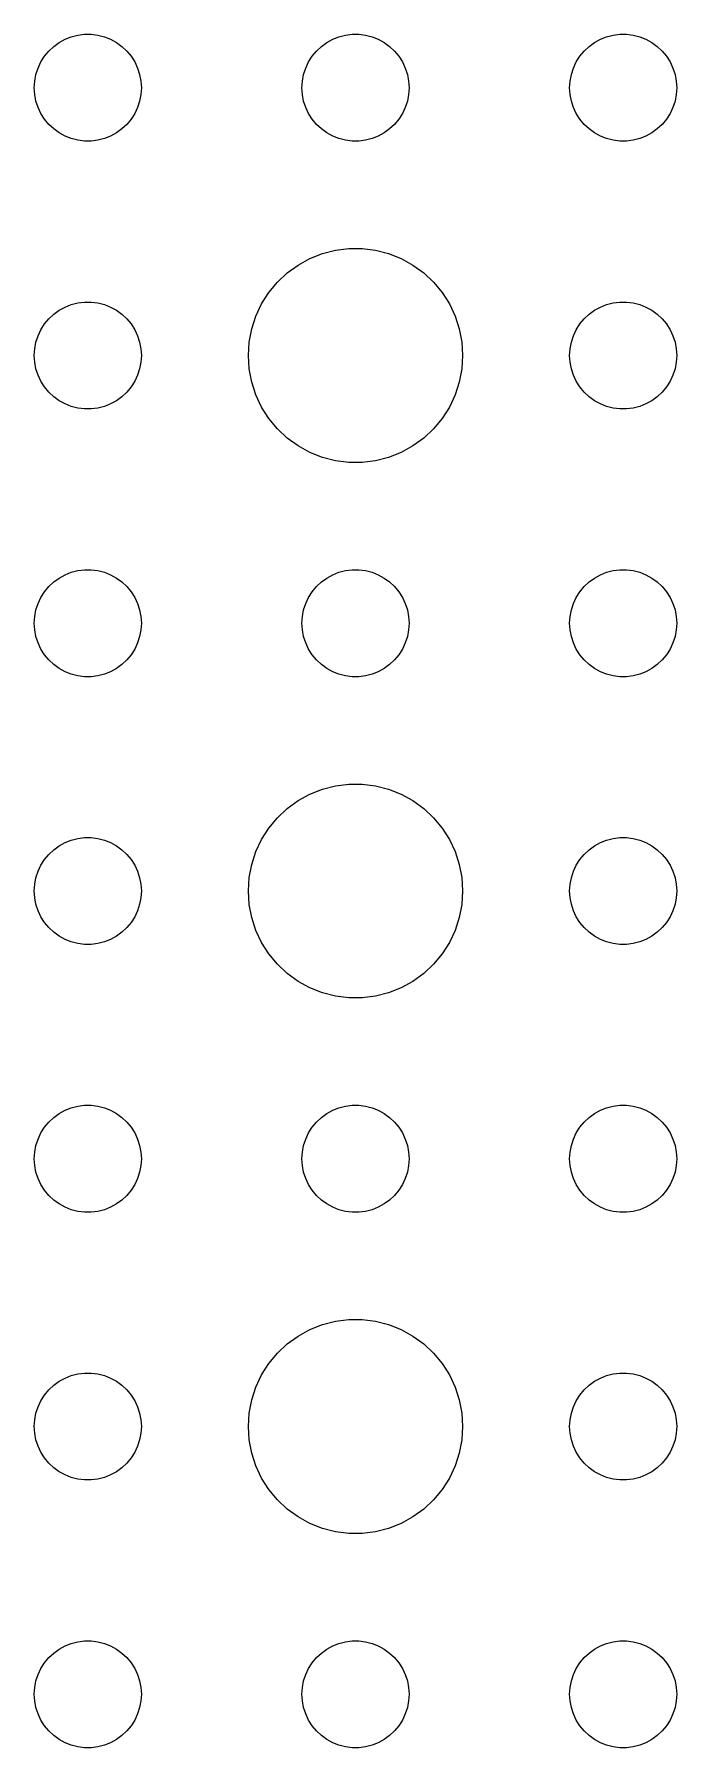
# Model space of a CAD drawing. Header units: metres. Extents: x -104 to 104, y -104 to 104.
# Drawn here: x -1.5 to 16.5, y -1.5 to 46.5 of the extents above; entities that cross this region are included whole.
import ezdxf

# ---------------------------------------------------------------- set-up
doc = ezdxf.new("R2010")
doc.units = ezdxf.units.M

msp = doc.modelspace()

# ---------------------------------------------------------------- linework, layer by layer
for p, q in [((-1.09344, 46.0268), (-0.95613, 46.1558)), ((-0.95613, 46.1558), (-0.80373, 46.2665)), ((-0.80373, 46.2665), (-0.63866, 46.3572)), ((-0.63866, 46.3572), (-0.46352, 46.4266)), ((-0.46352, 46.4266), (-0.28107, 46.4734)), ((-0.28107, 46.4734), (-0.09418, 46.497)), ((-0.09418, 46.497), (0.09418, 46.497)), ((0.09418, 46.497), (0.28107, 46.4734)), ((0.28107, 46.4734), (0.46352, 46.4266)), ((0.46352, 46.4266), (0.63866, 46.3572)), ((0.63866, 46.3572), (0.80373, 46.2665)), ((0.80373, 46.2665), (0.95613, 46.1558)), ((0.95613, 46.1558), (1.09344, 46.0268)), ((6.40654, 46.0268), (6.54385, 46.1558)), ((6.54385, 46.1558), (6.69626, 46.2665)), ((6.69626, 46.2665), (6.86133, 46.3572)), ((6.86133, 46.3572), (7.03647, 46.4266)), ((7.03647, 46.4266), (7.21892, 46.4734)), ((7.21892, 46.4734), (7.40581, 46.497)), ((7.40581, 46.497), (7.59418, 46.497)), ((7.59418, 46.497), (7.78107, 46.4734)), ((7.78107, 46.4734), (7.96352, 46.4266)), ((7.96352, 46.4266), (8.13866, 46.3572)), ((8.13866, 46.3572), (8.30373, 46.2665)), ((8.30373, 46.2665), (8.45613, 46.1558)), ((8.45613, 46.1558), (8.59344, 46.0268)), ((13.9065, 46.0268), (14.0439, 46.1558)), ((14.0439, 46.1558), (14.1963, 46.2665)), ((14.1963, 46.2665), (14.3613, 46.3572)), ((14.3613, 46.3572), (14.5365, 46.4266)), ((14.5365, 46.4266), (14.7189, 46.4734)), ((14.7189, 46.4734), (14.9058, 46.497)), ((14.9058, 46.497), (15.0942, 46.497)), ((15.0942, 46.497), (15.2811, 46.4734)), ((15.2811, 46.4734), (15.4635, 46.4266)), ((15.4635, 46.4266), (15.6387, 46.3572)), ((15.6387, 46.3572), (15.8037, 46.2665)), ((15.8037, 46.2665), (15.9561, 46.1558)), ((15.9561, 46.1558), (16.0934, 46.0268)), ((-1.39465, 45.5522), (-1.31445, 45.7226)), ((-1.31445, 45.7226), (-1.21352, 45.8817)), ((-1.21352, 45.8817), (-1.09344, 46.0268)), ((1.09344, 46.0268), (1.21352, 45.8817)), ((1.21352, 45.8817), (1.31445, 45.7226)), ((1.31445, 45.7226), (1.39465, 45.5522)), ((6.10533, 45.5522), (6.18553, 45.7226)), ((6.18553, 45.7226), (6.28647, 45.8817)), ((6.28647, 45.8817), (6.40654, 46.0268)), ((8.59344, 46.0268), (8.71352, 45.8817)), ((8.71352, 45.8817), (8.81445, 45.7226)), ((8.81445, 45.7226), (8.89465, 45.5522)), ((13.6053, 45.5522), (13.6855, 45.7226)), ((13.6855, 45.7226), (13.7865, 45.8817)), ((13.7865, 45.8817), (13.9065, 46.0268)), ((16.0934, 46.0268), (16.2135, 45.8817)), ((16.2135, 45.8817), (16.3145, 45.7226)), ((16.3145, 45.7226), (16.3947, 45.5522)), ((-1.5, 45), (-1.48816, 45.188)), ((-1.48816, 45.188), (-1.45287, 45.373)), ((-1.45287, 45.373), (-1.39465, 45.5522)), ((1.39465, 45.5522), (1.45287, 45.373)), ((1.45287, 45.373), (1.48816, 45.188)), ((1.48816, 45.188), (1.5, 45)), ((6, 45), (6.01183, 45.188)), ((6.01183, 45.188), (6.04712, 45.373)), ((6.04712, 45.373), (6.10533, 45.5522)), ((8.89465, 45.5522), (8.95287, 45.373)), ((8.95287, 45.373), (8.98816, 45.188)), ((8.98816, 45.188), (9, 45)), ((13.5, 45), (13.5118, 45.188)), ((13.5118, 45.188), (13.5471, 45.373)), ((13.5471, 45.373), (13.6053, 45.5522)), ((16.3947, 45.5522), (16.4529, 45.373)), ((16.4529, 45.373), (16.4882, 45.188)), ((16.4882, 45.188), (16.5, 45)), ((-1.48816, 44.812), (-1.5, 45)), ((-1.45287, 44.627), (-1.48816, 44.812)), ((1.48816, 44.812), (1.45287, 44.627)), ((1.5, 45), (1.48816, 44.812)), ((6.01183, 44.812), (6, 45)), ((6.04712, 44.627), (6.01183, 44.812)), ((8.98816, 44.812), (8.95287, 44.627)), ((9, 45), (8.98816, 44.812)), ((13.5118, 44.812), (13.5, 45)), ((13.5471, 44.627), (13.5118, 44.812)), ((16.4882, 44.812), (16.4529, 44.627)), ((16.5, 45), (16.4882, 44.812)), ((-1.39465, 44.4478), (-1.45287, 44.627)), ((-1.31445, 44.2774), (-1.39465, 44.4478)), ((-1.21352, 44.1183), (-1.31445, 44.2774)), ((1.31445, 44.2774), (1.21352, 44.1183)), ((1.39465, 44.4478), (1.31445, 44.2774)), ((1.45287, 44.627), (1.39465, 44.4478)), ((6.10533, 44.4478), (6.04712, 44.627)), ((6.18553, 44.2774), (6.10533, 44.4478)), ((6.28647, 44.1183), (6.18553, 44.2774)), ((8.81445, 44.2774), (8.71352, 44.1183)), ((8.89465, 44.4478), (8.81445, 44.2774)), ((8.95287, 44.627), (8.89465, 44.4478)), ((13.6053, 44.4478), (13.5471, 44.627)), ((13.6855, 44.2774), (13.6053, 44.4478)), ((13.7865, 44.1183), (13.6855, 44.2774)), ((16.3145, 44.2774), (16.2135, 44.1183)), ((16.3947, 44.4478), (16.3145, 44.2774)), ((16.4529, 44.627), (16.3947, 44.4478)), ((-1.09344, 43.9732), (-1.21352, 44.1183)), ((-0.95613, 43.8442), (-1.09344, 43.9732)), ((-0.80373, 43.7335), (-0.95613, 43.8442)), ((-0.63866, 43.6428), (-0.80373, 43.7335)), ((0.80373, 43.7335), (0.63866, 43.6428)), ((0.95613, 43.8442), (0.80373, 43.7335)), ((1.09344, 43.9732), (0.95613, 43.8442)), ((1.21352, 44.1183), (1.09344, 43.9732)), ((6.40654, 43.9732), (6.28647, 44.1183)), ((6.54385, 43.8442), (6.40654, 43.9732)), ((6.69626, 43.7335), (6.54385, 43.8442)), ((6.86133, 43.6428), (6.69626, 43.7335)), ((8.30373, 43.7335), (8.13866, 43.6428)), ((8.45613, 43.8442), (8.30373, 43.7335)), ((8.59344, 43.9732), (8.45613, 43.8442)), ((8.71352, 44.1183), (8.59344, 43.9732)), ((13.9065, 43.9732), (13.7865, 44.1183)), ((14.0439, 43.8442), (13.9065, 43.9732)), ((14.1963, 43.7335), (14.0439, 43.8442)), ((14.3613, 43.6428), (14.1963, 43.7335)), ((15.8037, 43.7335), (15.6387, 43.6428)), ((15.9561, 43.8442), (15.8037, 43.7335)), ((16.0934, 43.9732), (15.9561, 43.8442)), ((16.2135, 44.1183), (16.0934, 43.9732)), ((-0.46352, 43.5734), (-0.63866, 43.6428)), ((-0.28107, 43.5266), (-0.46352, 43.5734)), ((-0.09418, 43.503), (-0.28107, 43.5266)), ((0.09418, 43.503), (-0.09418, 43.503)), ((0.28107, 43.5266), (0.09418, 43.503)), ((0.46352, 43.5734), (0.28107, 43.5266)), ((0.63866, 43.6428), (0.46352, 43.5734)), ((7.03647, 43.5734), (6.86133, 43.6428)), ((7.21892, 43.5266), (7.03647, 43.5734)), ((7.40581, 43.503), (7.21892, 43.5266)), ((7.59418, 43.503), (7.40581, 43.503)), ((7.78107, 43.5266), (7.59418, 43.503)), ((7.96352, 43.5734), (7.78107, 43.5266)), ((8.13866, 43.6428), (7.96352, 43.5734)), ((14.5365, 43.5734), (14.3613, 43.6428)), ((14.7189, 43.5266), (14.5365, 43.5734)), ((14.9058, 43.503), (14.7189, 43.5266)), ((15.0942, 43.503), (14.9058, 43.503)), ((15.2811, 43.5266), (15.0942, 43.503)), ((15.4635, 43.5734), (15.2811, 43.5266)), ((15.6387, 43.6428), (15.4635, 43.5734)), ((6.22266, 40.2145), (6.57294, 40.3532)), ((6.57294, 40.3532), (6.93785, 40.4469)), ((6.93785, 40.4469), (7.31161, 40.4941)), ((7.31161, 40.4941), (7.68837, 40.4941)), ((7.68837, 40.4941), (8.06213, 40.4469)), ((8.06213, 40.4469), (8.42705, 40.3532)), ((8.42705, 40.3532), (8.77733, 40.2145)), ((5.58772, 39.8115), (5.89252, 40.033)), ((5.89252, 40.033), (6.22266, 40.2145)), ((8.77733, 40.2145), (9.10747, 40.033)), ((9.10747, 40.033), (9.41226, 39.8115)), ((5.07294, 39.2634), (5.31308, 39.5536)), ((5.31308, 39.5536), (5.58772, 39.8115)), ((9.41226, 39.8115), (9.6869, 39.5536)), ((9.6869, 39.5536), (9.92705, 39.2634)), ((-0.63866, 38.8572), (-0.46352, 38.9266)), ((-0.46352, 38.9266), (-0.28107, 38.9734)), ((-0.28107, 38.9734), (-0.09418, 38.997)), ((-0.09418, 38.997), (0.09418, 38.997)), ((0.09418, 38.997), (0.28107, 38.9734)), ((0.28107, 38.9734), (0.46352, 38.9266)), ((0.46352, 38.9266), (0.63866, 38.8572)), ((4.71066, 38.6044), (4.87108, 38.9453)), ((4.87108, 38.9453), (5.07294, 39.2634)), ((9.92705, 39.2634), (10.1289, 38.9453)), ((10.1289, 38.9453), (10.2893, 38.6044)), ((14.3613, 38.8572), (14.5365, 38.9266)), ((14.5365, 38.9266), (14.7189, 38.9734)), ((14.7189, 38.9734), (14.9058, 38.997)), ((14.9058, 38.997), (15.0942, 38.997)), ((15.0942, 38.997), (15.2811, 38.9734)), ((15.2811, 38.9734), (15.4635, 38.9266)), ((15.4635, 38.9266), (15.6387, 38.8572)), ((-1.21352, 38.3817), (-1.09344, 38.5268)), ((-1.09344, 38.5268), (-0.95613, 38.6558)), ((-0.95613, 38.6558), (-0.80373, 38.7665)), ((-0.80373, 38.7665), (-0.63866, 38.8572)), ((0.63866, 38.8572), (0.80373, 38.7665)), ((0.80373, 38.7665), (0.95613, 38.6558)), ((0.95613, 38.6558), (1.09344, 38.5268)), ((1.09344, 38.5268), (1.21352, 38.3817)), ((4.59424, 38.2461), (4.71066, 38.6044)), ((10.2893, 38.6044), (10.4057, 38.2461)), ((13.7865, 38.3817), (13.9065, 38.5268)), ((13.9065, 38.5268), (14.0439, 38.6558)), ((14.0439, 38.6558), (14.1963, 38.7665)), ((14.1963, 38.7665), (14.3613, 38.8572)), ((15.6387, 38.8572), (15.8037, 38.7665)), ((15.8037, 38.7665), (15.9561, 38.6558)), ((15.9561, 38.6558), (16.0934, 38.5268)), ((16.0934, 38.5268), (16.2135, 38.3817)), ((-1.45287, 37.873), (-1.39465, 38.0522)), ((-1.39465, 38.0522), (-1.31445, 38.2226)), ((-1.31445, 38.2226), (-1.21352, 38.3817)), ((1.21352, 38.3817), (1.31445, 38.2226)), ((1.31445, 38.2226), (1.39465, 38.0522)), ((1.39465, 38.0522), (1.45287, 37.873)), ((4.52365, 37.876), (4.59424, 38.2461)), ((10.4057, 38.2461), (10.4763, 37.876)), ((13.5471, 37.873), (13.6053, 38.0522)), ((13.6053, 38.0522), (13.6855, 38.2226)), ((13.6855, 38.2226), (13.7865, 38.3817)), ((16.2135, 38.3817), (16.3145, 38.2226)), ((16.3145, 38.2226), (16.3947, 38.0522)), ((16.3947, 38.0522), (16.4529, 37.873)), ((-1.5, 37.5), (-1.48816, 37.688)), ((-1.48816, 37.312), (-1.5, 37.5)), ((-1.48816, 37.688), (-1.45287, 37.873)), ((1.45287, 37.873), (1.48816, 37.688)), ((1.48816, 37.688), (1.5, 37.5)), ((1.5, 37.5), (1.48816, 37.312)), ((4.5, 37.5), (4.52365, 37.876)), ((4.52365, 37.124), (4.5, 37.5)), ((10.4763, 37.876), (10.5, 37.5)), ((10.5, 37.5), (10.4763, 37.124)), ((13.5, 37.5), (13.5118, 37.688)), ((13.5118, 37.312), (13.5, 37.5)), ((13.5118, 37.688), (13.5471, 37.873)), ((16.4529, 37.873), (16.4882, 37.688)), ((16.4882, 37.688), (16.5, 37.5)), ((16.5, 37.5), (16.4882, 37.312)), ((-1.45287, 37.127), (-1.48816, 37.312)), ((-1.39465, 36.9478), (-1.45287, 37.127)), ((1.45287, 37.127), (1.39465, 36.9478)), ((1.48816, 37.312), (1.45287, 37.127)), ((4.59424, 36.7539), (4.52365, 37.124)), ((10.4763, 37.124), (10.4057, 36.7539)), ((13.5471, 37.127), (13.5118, 37.312)), ((13.6053, 36.9478), (13.5471, 37.127)), ((16.4529, 37.127), (16.3947, 36.9478)), ((16.4882, 37.312), (16.4529, 37.127)), ((-1.31445, 36.7774), (-1.39465, 36.9478)), ((-1.21352, 36.6183), (-1.31445, 36.7774)), ((-1.09344, 36.4732), (-1.21352, 36.6183)), ((1.21352, 36.6183), (1.09344, 36.4732)), ((1.31445, 36.7774), (1.21352, 36.6183)), ((1.39465, 36.9478), (1.31445, 36.7774)), ((4.71066, 36.3956), (4.59424, 36.7539)), ((10.4057, 36.7539), (10.2893, 36.3956)), ((13.6855, 36.7774), (13.6053, 36.9478)), ((13.7865, 36.6183), (13.6855, 36.7774)), ((13.9065, 36.4732), (13.7865, 36.6183)), ((16.2135, 36.6183), (16.0934, 36.4732)), ((16.3145, 36.7774), (16.2135, 36.6183)), ((16.3947, 36.9478), (16.3145, 36.7774)), ((-0.95613, 36.3442), (-1.09344, 36.4732)), ((-0.80373, 36.2335), (-0.95613, 36.3442)), ((-0.63866, 36.1428), (-0.80373, 36.2335)), ((-0.46352, 36.0734), (-0.63866, 36.1428)), ((-0.28107, 36.0266), (-0.46352, 36.0734)), ((-0.09418, 36.003), (-0.28107, 36.0266)), ((0.09418, 36.003), (-0.09418, 36.003)), ((0.28107, 36.0266), (0.09418, 36.003)), ((0.46352, 36.0734), (0.28107, 36.0266)), ((0.63866, 36.1428), (0.46352, 36.0734)), ((0.80373, 36.2335), (0.63866, 36.1428)), ((0.95613, 36.3442), (0.80373, 36.2335)), ((1.09344, 36.4732), (0.95613, 36.3442)), ((4.87108, 36.0547), (4.71066, 36.3956)), ((5.07294, 35.7366), (4.87108, 36.0547)), ((10.1289, 36.0547), (9.92705, 35.7366)), ((10.2893, 36.3956), (10.1289, 36.0547)), ((14.0439, 36.3442), (13.9065, 36.4732)), ((14.1963, 36.2335), (14.0439, 36.3442)), ((14.3613, 36.1428), (14.1963, 36.2335)), ((14.5365, 36.0734), (14.3613, 36.1428)), ((14.7189, 36.0266), (14.5365, 36.0734)), ((14.9058, 36.003), (14.7189, 36.0266)), ((15.0942, 36.003), (14.9058, 36.003)), ((15.2811, 36.0266), (15.0942, 36.003)), ((15.4635, 36.0734), (15.2811, 36.0266)), ((15.6387, 36.1428), (15.4635, 36.0734)), ((15.8037, 36.2335), (15.6387, 36.1428)), ((15.9561, 36.3442), (15.8037, 36.2335)), ((16.0934, 36.4732), (15.9561, 36.3442)), ((5.31308, 35.4464), (5.07294, 35.7366)), ((9.92705, 35.7366), (9.6869, 35.4464)), ((5.58772, 35.1885), (5.31308, 35.4464)), ((5.89252, 34.967), (5.58772, 35.1885)), ((9.41226, 35.1885), (9.10747, 34.967)), ((9.6869, 35.4464), (9.41226, 35.1885)), ((6.22266, 34.7855), (5.89252, 34.967)), ((6.57294, 34.6468), (6.22266, 34.7855)), ((6.93785, 34.5531), (6.57294, 34.6468)), ((8.42705, 34.6468), (8.06213, 34.5531)), ((8.77733, 34.7855), (8.42705, 34.6468)), ((9.10747, 34.967), (8.77733, 34.7855)), ((7.31161, 34.5059), (6.93785, 34.5531)), ((7.68837, 34.5059), (7.31161, 34.5059)), ((8.06213, 34.5531), (7.68837, 34.5059)), ((-0.95613, 31.1558), (-0.80373, 31.2665)), ((-0.80373, 31.2665), (-0.63866, 31.3572)), ((-0.63866, 31.3572), (-0.46352, 31.4266)), ((-0.46352, 31.4266), (-0.28107, 31.4734)), ((-0.28107, 31.4734), (-0.09418, 31.497)), ((-0.09418, 31.497), (0.09418, 31.497)), ((0.09418, 31.497), (0.28107, 31.4734)), ((0.28107, 31.4734), (0.46352, 31.4266)), ((0.46352, 31.4266), (0.63866, 31.3572)), ((0.63866, 31.3572), (0.80373, 31.2665)), ((0.80373, 31.2665), (0.95613, 31.1558)), ((6.54385, 31.1558), (6.69626, 31.2665)), ((6.69626, 31.2665), (6.86133, 31.3572)), ((6.86133, 31.3572), (7.03647, 31.4266)), ((7.03647, 31.4266), (7.21892, 31.4734)), ((7.21892, 31.4734), (7.40581, 31.497)), ((7.40581, 31.497), (7.59418, 31.497)), ((7.59418, 31.497), (7.78107, 31.4734)), ((7.78107, 31.4734), (7.96352, 31.4266)), ((7.96352, 31.4266), (8.13866, 31.3572)), ((8.13866, 31.3572), (8.30373, 31.2665)), ((8.30373, 31.2665), (8.45613, 31.1558)), ((14.0439, 31.1558), (14.1963, 31.2665)), ((14.1963, 31.2665), (14.3613, 31.3572)), ((14.3613, 31.3572), (14.5365, 31.4266)), ((14.5365, 31.4266), (14.7189, 31.4734)), ((14.7189, 31.4734), (14.9058, 31.497)), ((14.9058, 31.497), (15.0942, 31.497)), ((15.0942, 31.497), (15.2811, 31.4734)), ((15.2811, 31.4734), (15.4635, 31.4266)), ((15.4635, 31.4266), (15.6387, 31.3572)), ((15.6387, 31.3572), (15.8037, 31.2665)), ((15.8037, 31.2665), (15.9561, 31.1558)), ((-1.39465, 30.5522), (-1.31445, 30.7226)), ((-1.31445, 30.7226), (-1.21352, 30.8817)), ((-1.21352, 30.8817), (-1.09344, 31.0268)), ((-1.09344, 31.0268), (-0.95613, 31.1558)), ((0.95613, 31.1558), (1.09344, 31.0268)), ((1.09344, 31.0268), (1.21352, 30.8817)), ((1.21352, 30.8817), (1.31445, 30.7226)), ((1.31445, 30.7226), (1.39465, 30.5522)), ((6.10533, 30.5522), (6.18553, 30.7226)), ((6.18553, 30.7226), (6.28647, 30.8817)), ((6.28647, 30.8817), (6.40654, 31.0268)), ((6.40654, 31.0268), (6.54385, 31.1558)), ((8.45613, 31.1558), (8.59344, 31.0268)), ((8.59344, 31.0268), (8.71352, 30.8817)), ((8.71352, 30.8817), (8.81445, 30.7226)), ((8.81445, 30.7226), (8.89465, 30.5522)), ((13.6053, 30.5522), (13.6855, 30.7226)), ((13.6855, 30.7226), (13.7865, 30.8817)), ((13.7865, 30.8817), (13.9065, 31.0268)), ((13.9065, 31.0268), (14.0439, 31.1558)), ((15.9561, 31.1558), (16.0934, 31.0268)), ((16.0934, 31.0268), (16.2135, 30.8817)), ((16.2135, 30.8817), (16.3145, 30.7226)), ((16.3145, 30.7226), (16.3947, 30.5522)), ((-1.48816, 30.188), (-1.45287, 30.373)), ((-1.45287, 30.373), (-1.39465, 30.5522)), ((1.39465, 30.5522), (1.45287, 30.373)), ((1.45287, 30.373), (1.48816, 30.188)), ((6.01183, 30.188), (6.04712, 30.373)), ((6.04712, 30.373), (6.10533, 30.5522)), ((8.89465, 30.5522), (8.95287, 30.373)), ((8.95287, 30.373), (8.98816, 30.188)), ((13.5118, 30.188), (13.5471, 30.373)), ((13.5471, 30.373), (13.6053, 30.5522)), ((16.3947, 30.5522), (16.4529, 30.373)), ((16.4529, 30.373), (16.4882, 30.188)), ((-1.5, 30), (-1.48816, 30.188)), ((-1.48816, 29.812), (-1.5, 30)), ((-1.45287, 29.627), (-1.48816, 29.812)), ((1.48816, 29.812), (1.45287, 29.627)), ((1.48816, 30.188), (1.5, 30)), ((1.5, 30), (1.48816, 29.812)), ((6, 30), (6.01183, 30.188)), ((6.01183, 29.812), (6, 30)), ((6.04712, 29.627), (6.01183, 29.812)), ((8.98816, 29.812), (8.95287, 29.627)), ((8.98816, 30.188), (9, 30)), ((9, 30), (8.98816, 29.812)), ((13.5, 30), (13.5118, 30.188)), ((13.5118, 29.812), (13.5, 30)), ((13.5471, 29.627), (13.5118, 29.812)), ((16.4882, 29.812), (16.4529, 29.627)), ((16.4882, 30.188), (16.5, 30)), ((16.5, 30), (16.4882, 29.812)), ((-1.39465, 29.4478), (-1.45287, 29.627)), ((-1.31445, 29.2774), (-1.39465, 29.4478)), ((-1.21352, 29.1183), (-1.31445, 29.2774)), ((1.31445, 29.2774), (1.21352, 29.1183)), ((1.39465, 29.4478), (1.31445, 29.2774)), ((1.45287, 29.627), (1.39465, 29.4478)), ((6.10533, 29.4478), (6.04712, 29.627)), ((6.18553, 29.2774), (6.10533, 29.4478)), ((6.28647, 29.1183), (6.18553, 29.2774)), ((8.81445, 29.2774), (8.71352, 29.1183)), ((8.89465, 29.4478), (8.81445, 29.2774)), ((8.95287, 29.627), (8.89465, 29.4478)), ((13.6053, 29.4478), (13.5471, 29.627)), ((13.6855, 29.2774), (13.6053, 29.4478)), ((13.7865, 29.1183), (13.6855, 29.2774)), ((16.3145, 29.2774), (16.2135, 29.1183)), ((16.3947, 29.4478), (16.3145, 29.2774)), ((16.4529, 29.627), (16.3947, 29.4478)), ((-1.09344, 28.9732), (-1.21352, 29.1183)), ((-0.95613, 28.8442), (-1.09344, 28.9732)), ((-0.80373, 28.7335), (-0.95613, 28.8442)), ((0.95613, 28.8442), (0.80373, 28.7335)), ((1.09344, 28.9732), (0.95613, 28.8442)), ((1.21352, 29.1183), (1.09344, 28.9732)), ((6.40654, 28.9732), (6.28647, 29.1183)), ((6.54385, 28.8442), (6.40654, 28.9732)), ((6.69626, 28.7335), (6.54385, 28.8442)), ((8.45613, 28.8442), (8.30373, 28.7335)), ((8.59344, 28.9732), (8.45613, 28.8442)), ((8.71352, 29.1183), (8.59344, 28.9732)), ((13.9065, 28.9732), (13.7865, 29.1183)), ((14.0439, 28.8442), (13.9065, 28.9732)), ((14.1963, 28.7335), (14.0439, 28.8442)), ((15.9561, 28.8442), (15.8037, 28.7335)), ((16.0934, 28.9732), (15.9561, 28.8442)), ((16.2135, 29.1183), (16.0934, 28.9732)), ((-0.63866, 28.6427), (-0.80373, 28.7335)), ((-0.46352, 28.5734), (-0.63866, 28.6427)), ((-0.28107, 28.5266), (-0.46352, 28.5734)), ((-0.09418, 28.503), (-0.28107, 28.5266)), ((0.09418, 28.503), (-0.09418, 28.503)), ((0.28107, 28.5266), (0.09418, 28.503)), ((0.46352, 28.5734), (0.28107, 28.5266)), ((0.63866, 28.6427), (0.46352, 28.5734)), ((0.80373, 28.7335), (0.63866, 28.6427)), ((6.86133, 28.6427), (6.69626, 28.7335)), ((7.03647, 28.5734), (6.86133, 28.6427)), ((7.21892, 28.5266), (7.03647, 28.5734)), ((7.40581, 28.503), (7.21892, 28.5266)), ((7.59418, 28.503), (7.40581, 28.503)), ((7.78107, 28.5266), (7.59418, 28.503)), ((7.96352, 28.5734), (7.78107, 28.5266)), ((8.13866, 28.6427), (7.96352, 28.5734)), ((8.30373, 28.7335), (8.13866, 28.6427)), ((14.3613, 28.6427), (14.1963, 28.7335)), ((14.5365, 28.5734), (14.3613, 28.6427)), ((14.7189, 28.5266), (14.5365, 28.5734)), ((14.9058, 28.503), (14.7189, 28.5266)), ((15.0942, 28.503), (14.9058, 28.503)), ((15.2811, 28.5266), (15.0942, 28.503)), ((15.4635, 28.5734), (15.2811, 28.5266)), ((15.6387, 28.6427), (15.4635, 28.5734)), ((15.8037, 28.7335), (15.6387, 28.6427)), ((6.57294, 25.3532), (6.93785, 25.4469)), ((6.93785, 25.4469), (7.31161, 25.4941)), ((7.31161, 25.4941), (7.68837, 25.4941)), ((7.68837, 25.4941), (8.06213, 25.4469)), ((8.06213, 25.4469), (8.42705, 25.3532)), ((5.58772, 24.8115), (5.89252, 25.033)), ((5.89252, 25.033), (6.22266, 25.2145)), ((6.22266, 25.2145), (6.57294, 25.3532)), ((8.42705, 25.3532), (8.77733, 25.2145)), ((8.77733, 25.2145), (9.10747, 25.033)), ((9.10747, 25.033), (9.41226, 24.8115)), ((5.07294, 24.2634), (5.31308, 24.5536)), ((5.31308, 24.5536), (5.58772, 24.8115)), ((9.41226, 24.8115), (9.6869, 24.5536)), ((9.6869, 24.5536), (9.92705, 24.2634)), ((4.87108, 23.9453), (5.07294, 24.2634)), ((9.92705, 24.2634), (10.1289, 23.9453)), ((-1.21352, 23.3817), (-1.09344, 23.5268)), ((-1.09344, 23.5268), (-0.95613, 23.6558)), ((-0.95613, 23.6558), (-0.80373, 23.7665)), ((-0.80373, 23.7665), (-0.63866, 23.8572)), ((-0.63866, 23.8572), (-0.46352, 23.9266)), ((-0.46352, 23.9266), (-0.28107, 23.9734)), ((-0.28107, 23.9734), (-0.09418, 23.997)), ((-0.09418, 23.997), (0.09418, 23.997)), ((0.09418, 23.997), (0.28107, 23.9734)), ((0.28107, 23.9734), (0.46352, 23.9266)), ((0.46352, 23.9266), (0.63866, 23.8572)), ((0.63866, 23.8572), (0.80373, 23.7665)), ((0.80373, 23.7665), (0.95613, 23.6558)), ((0.95613, 23.6558), (1.09344, 23.5268)), ((1.09344, 23.5268), (1.21352, 23.3817)), ((4.59424, 23.2461), (4.71066, 23.6044)), ((4.71066, 23.6044), (4.87108, 23.9453)), ((10.1289, 23.9453), (10.2893, 23.6044)), ((10.2893, 23.6044), (10.4057, 23.2461)), ((13.7865, 23.3817), (13.9065, 23.5268)), ((13.9065, 23.5268), (14.0439, 23.6558)), ((14.0439, 23.6558), (14.1963, 23.7665)), ((14.1963, 23.7665), (14.3613, 23.8572)), ((14.3613, 23.8572), (14.5365, 23.9266)), ((14.5365, 23.9266), (14.7189, 23.9734)), ((14.7189, 23.9734), (14.9058, 23.997)), ((14.9058, 23.997), (15.0942, 23.997)), ((15.0942, 23.997), (15.2811, 23.9734)), ((15.2811, 23.9734), (15.4635, 23.9266)), ((15.4635, 23.9266), (15.6387, 23.8572)), ((15.6387, 23.8572), (15.8037, 23.7665)), ((15.8037, 23.7665), (15.9561, 23.6558)), ((15.9561, 23.6558), (16.0934, 23.5268)), ((16.0934, 23.5268), (16.2135, 23.3817)), ((-1.45287, 22.873), (-1.39465, 23.0522)), ((-1.39465, 23.0522), (-1.31445, 23.2226)), ((-1.31445, 23.2226), (-1.21352, 23.3817)), ((1.21352, 23.3817), (1.31445, 23.2226)), ((1.31445, 23.2226), (1.39465, 23.0522)), ((1.39465, 23.0522), (1.45287, 22.873)), ((4.52365, 22.876), (4.59424, 23.2461)), ((10.4057, 23.2461), (10.4763, 22.876)), ((13.5471, 22.873), (13.6053, 23.0522)), ((13.6053, 23.0522), (13.6855, 23.2226)), ((13.6855, 23.2226), (13.7865, 23.3817)), ((16.2135, 23.3817), (16.3145, 23.2226)), ((16.3145, 23.2226), (16.3947, 23.0522)), ((16.3947, 23.0522), (16.4529, 22.873)), ((-1.5, 22.5), (-1.48816, 22.688)), ((-1.48816, 22.688), (-1.45287, 22.873)), ((1.45287, 22.873), (1.48816, 22.688)), ((1.48816, 22.688), (1.5, 22.5)), ((4.5, 22.5), (4.52365, 22.876)), ((10.4763, 22.876), (10.5, 22.5)), ((13.5, 22.5), (13.5118, 22.688)), ((13.5118, 22.688), (13.5471, 22.873)), ((16.4529, 22.873), (16.4882, 22.688)), ((16.4882, 22.688), (16.5, 22.5)), ((-1.48816, 22.312), (-1.5, 22.5)), ((-1.45287, 22.127), (-1.48816, 22.312)), ((-1.39465, 21.9478), (-1.45287, 22.127)), ((1.45287, 22.127), (1.39465, 21.9478)), ((1.48816, 22.312), (1.45287, 22.127)), ((1.5, 22.5), (1.48816, 22.312)), ((4.52365, 22.124), (4.5, 22.5)), ((4.59424, 21.7539), (4.52365, 22.124)), ((10.4763, 22.124), (10.4057, 21.7539)), ((10.5, 22.5), (10.4763, 22.124)), ((13.5118, 22.312), (13.5, 22.5)), ((13.5471, 22.127), (13.5118, 22.312)), ((13.6053, 21.9478), (13.5471, 22.127)), ((16.4529, 22.127), (16.3947, 21.9478)), ((16.4882, 22.312), (16.4529, 22.127)), ((16.5, 22.5), (16.4882, 22.312)), ((-1.31445, 21.7774), (-1.39465, 21.9478)), ((-1.21352, 21.6183), (-1.31445, 21.7774)), ((-1.09344, 21.4732), (-1.21352, 21.6183)), ((1.21352, 21.6183), (1.09344, 21.4732)), ((1.31445, 21.7774), (1.21352, 21.6183)), ((1.39465, 21.9478), (1.31445, 21.7774)), ((4.71066, 21.3956), (4.59424, 21.7539)), ((10.4057, 21.7539), (10.2893, 21.3956)), ((13.6855, 21.7774), (13.6053, 21.9478)), ((13.7865, 21.6183), (13.6855, 21.7774)), ((13.9065, 21.4732), (13.7865, 21.6183)), ((16.2135, 21.6183), (16.0934, 21.4732)), ((16.3145, 21.7774), (16.2135, 21.6183)), ((16.3947, 21.9478), (16.3145, 21.7774)), ((-0.95613, 21.3442), (-1.09344, 21.4732)), ((-0.80373, 21.2335), (-0.95613, 21.3442)), ((-0.63866, 21.1427), (-0.80373, 21.2335)), ((-0.46352, 21.0734), (-0.63866, 21.1427)), ((0.63866, 21.1427), (0.46352, 21.0734)), ((0.80373, 21.2335), (0.63866, 21.1427)), ((0.95613, 21.3442), (0.80373, 21.2335)), ((1.09344, 21.4732), (0.95613, 21.3442)), ((4.87108, 21.0547), (4.71066, 21.3956)), ((10.2893, 21.3956), (10.1289, 21.0547)), ((14.0439, 21.3442), (13.9065, 21.4732)), ((14.1963, 21.2335), (14.0439, 21.3442)), ((14.3613, 21.1427), (14.1963, 21.2335)), ((14.5365, 21.0734), (14.3613, 21.1427)), ((15.6387, 21.1427), (15.4635, 21.0734)), ((15.8037, 21.2335), (15.6387, 21.1427)), ((15.9561, 21.3442), (15.8037, 21.2335)), ((16.0934, 21.4732), (15.9561, 21.3442)), ((-0.28107, 21.0266), (-0.46352, 21.0734)), ((-0.09418, 21.003), (-0.28107, 21.0266)), ((0.09418, 21.003), (-0.09418, 21.003)), ((0.28107, 21.0266), (0.09418, 21.003)), ((0.46352, 21.0734), (0.28107, 21.0266)), ((5.07294, 20.7366), (4.87108, 21.0547)), ((5.31308, 20.4464), (5.07294, 20.7366)), ((9.92705, 20.7366), (9.6869, 20.4464)), ((10.1289, 21.0547), (9.92705, 20.7366)), ((14.7189, 21.0266), (14.5365, 21.0734)), ((14.9058, 21.003), (14.7189, 21.0266)), ((15.0942, 21.003), (14.9058, 21.003)), ((15.2811, 21.0266), (15.0942, 21.003)), ((15.4635, 21.0734), (15.2811, 21.0266)), ((5.58772, 20.1884), (5.31308, 20.4464)), ((5.89252, 19.967), (5.58772, 20.1884)), ((9.41226, 20.1884), (9.10747, 19.967)), ((9.6869, 20.4464), (9.41226, 20.1884)), ((6.22266, 19.7855), (5.89252, 19.967)), ((6.57294, 19.6468), (6.22266, 19.7855)), ((8.77733, 19.7855), (8.42705, 19.6468)), ((9.10747, 19.967), (8.77733, 19.7855)), ((6.93785, 19.5531), (6.57294, 19.6468)), ((7.31161, 19.5059), (6.93785, 19.5531)), ((7.68837, 19.5059), (7.31161, 19.5059)), ((8.06213, 19.5531), (7.68837, 19.5059)), ((8.42705, 19.6468), (8.06213, 19.5531)), ((-0.80373, 16.2665), (-0.63866, 16.3572)), ((-0.63866, 16.3572), (-0.46352, 16.4266)), ((-0.46352, 16.4266), (-0.28107, 16.4734)), ((-0.28107, 16.4734), (-0.09418, 16.497)), ((-0.09418, 16.497), (0.09418, 16.497)), ((0.09418, 16.497), (0.28107, 16.4734)), ((0.28107, 16.4734), (0.46352, 16.4266)), ((0.46352, 16.4266), (0.63866, 16.3572)), ((0.63866, 16.3572), (0.80373, 16.2665)), ((6.69626, 16.2665), (6.86133, 16.3572)), ((6.86133, 16.3572), (7.03647, 16.4266)), ((7.03647, 16.4266), (7.21892, 16.4734)), ((7.21892, 16.4734), (7.40581, 16.497)), ((7.40581, 16.497), (7.59418, 16.497)), ((7.59418, 16.497), (7.78107, 16.4734)), ((7.78107, 16.4734), (7.96352, 16.4266)), ((7.96352, 16.4266), (8.13866, 16.3572)), ((8.13866, 16.3572), (8.30373, 16.2665)), ((14.1963, 16.2665), (14.3613, 16.3572)), ((14.3613, 16.3572), (14.5365, 16.4266)), ((14.5365, 16.4266), (14.7189, 16.4734)), ((14.7189, 16.4734), (14.9058, 16.497)), ((14.9058, 16.497), (15.0942, 16.497)), ((15.0942, 16.497), (15.2811, 16.4734)), ((15.2811, 16.4734), (15.4635, 16.4266)), ((15.4635, 16.4266), (15.6387, 16.3572)), ((15.6387, 16.3572), (15.8037, 16.2665)), ((-1.31445, 15.7226), (-1.21352, 15.8817)), ((-1.21352, 15.8817), (-1.09344, 16.0268)), ((-1.09344, 16.0268), (-0.95613, 16.1558)), ((-0.95613, 16.1558), (-0.80373, 16.2665)), ((0.80373, 16.2665), (0.95613, 16.1558)), ((0.95613, 16.1558), (1.09344, 16.0268)), ((1.09344, 16.0268), (1.21352, 15.8817)), ((1.21352, 15.8817), (1.31445, 15.7226)), ((6.18553, 15.7226), (6.28647, 15.8817)), ((6.28647, 15.8817), (6.40654, 16.0268)), ((6.40654, 16.0268), (6.54385, 16.1558)), ((6.54385, 16.1558), (6.69626, 16.2665)), ((8.30373, 16.2665), (8.45613, 16.1558)), ((8.45613, 16.1558), (8.59344, 16.0268)), ((8.59344, 16.0268), (8.71352, 15.8817)), ((8.71352, 15.8817), (8.81445, 15.7226)), ((13.6855, 15.7226), (13.7865, 15.8817)), ((13.7865, 15.8817), (13.9065, 16.0268)), ((13.9065, 16.0268), (14.0439, 16.1558)), ((14.0439, 16.1558), (14.1963, 16.2665)), ((15.8037, 16.2665), (15.9561, 16.1558)), ((15.9561, 16.1558), (16.0934, 16.0268)), ((16.0934, 16.0268), (16.2135, 15.8817)), ((16.2135, 15.8817), (16.3145, 15.7226)), ((-1.48816, 15.188), (-1.45287, 15.373)), ((-1.45287, 15.373), (-1.39465, 15.5522)), ((-1.39465, 15.5522), (-1.31445, 15.7226)), ((1.31445, 15.7226), (1.39465, 15.5522)), ((1.39465, 15.5522), (1.45287, 15.373)), ((1.45287, 15.373), (1.48816, 15.188)), ((6.01183, 15.188), (6.04712, 15.373)), ((6.04712, 15.373), (6.10533, 15.5522)), ((6.10533, 15.5522), (6.18553, 15.7226)), ((8.81445, 15.7226), (8.89465, 15.5522)), ((8.89465, 15.5522), (8.95287, 15.373)), ((8.95287, 15.373), (8.98816, 15.188)), ((13.5118, 15.188), (13.5471, 15.373)), ((13.5471, 15.373), (13.6053, 15.5522)), ((13.6053, 15.5522), (13.6855, 15.7226)), ((16.3145, 15.7226), (16.3947, 15.5522)), ((16.3947, 15.5522), (16.4529, 15.373)), ((16.4529, 15.373), (16.4882, 15.188)), ((-1.5, 15), (-1.48816, 15.188)), ((-1.48816, 14.812), (-1.5, 15)), ((1.48816, 15.188), (1.5, 15)), ((1.5, 15), (1.48816, 14.812)), ((6, 15), (6.01183, 15.188)), ((6.01183, 14.812), (6, 15)), ((8.98816, 15.188), (9, 15)), ((9, 15), (8.98816, 14.812)), ((13.5, 15), (13.5118, 15.188)), ((13.5118, 14.812), (13.5, 15)), ((16.4882, 15.188), (16.5, 15)), ((16.5, 15), (16.4882, 14.812)), ((-1.45287, 14.627), (-1.48816, 14.812)), ((-1.39465, 14.4478), (-1.45287, 14.627)), ((-1.31445, 14.2774), (-1.39465, 14.4478)), ((1.39465, 14.4478), (1.31445, 14.2774)), ((1.45287, 14.627), (1.39465, 14.4478)), ((1.48816, 14.812), (1.45287, 14.627)), ((6.04712, 14.627), (6.01183, 14.812)), ((6.10533, 14.4478), (6.04712, 14.627)), ((6.18553, 14.2774), (6.10533, 14.4478)), ((8.89465, 14.4478), (8.81445, 14.2774)), ((8.95287, 14.627), (8.89465, 14.4478)), ((8.98816, 14.812), (8.95287, 14.627)), ((13.5471, 14.627), (13.5118, 14.812)), ((13.6053, 14.4478), (13.5471, 14.627)), ((13.6855, 14.2774), (13.6053, 14.4478)), ((16.3947, 14.4478), (16.3145, 14.2774)), ((16.4529, 14.627), (16.3947, 14.4478)), ((16.4882, 14.812), (16.4529, 14.627)), ((-1.21352, 14.1183), (-1.31445, 14.2774)), ((-1.09344, 13.9732), (-1.21352, 14.1183)), ((-0.95613, 13.8442), (-1.09344, 13.9732)), ((1.09344, 13.9732), (0.95613, 13.8442)), ((1.21352, 14.1183), (1.09344, 13.9732)), ((1.31445, 14.2774), (1.21352, 14.1183)), ((6.28647, 14.1183), (6.18553, 14.2774)), ((6.40654, 13.9732), (6.28647, 14.1183)), ((6.54385, 13.8442), (6.40654, 13.9732)), ((8.59344, 13.9732), (8.45613, 13.8442)), ((8.71352, 14.1183), (8.59344, 13.9732)), ((8.81445, 14.2774), (8.71352, 14.1183)), ((13.7865, 14.1183), (13.6855, 14.2774)), ((13.9065, 13.9732), (13.7865, 14.1183)), ((14.0439, 13.8442), (13.9065, 13.9732)), ((16.0934, 13.9732), (15.9561, 13.8442)), ((16.2135, 14.1183), (16.0934, 13.9732)), ((16.3145, 14.2774), (16.2135, 14.1183)), ((-0.80373, 13.7335), (-0.95613, 13.8442)), ((-0.63866, 13.6427), (-0.80373, 13.7335)), ((-0.46352, 13.5734), (-0.63866, 13.6427)), ((-0.28107, 13.5266), (-0.46352, 13.5734)), ((-0.09418, 13.5029), (-0.28107, 13.5266)), ((0.09418, 13.5029), (-0.09418, 13.5029)), ((0.28107, 13.5266), (0.09418, 13.5029)), ((0.46352, 13.5734), (0.28107, 13.5266)), ((0.63866, 13.6427), (0.46352, 13.5734)), ((0.80373, 13.7335), (0.63866, 13.6427)), ((0.95613, 13.8442), (0.80373, 13.7335)), ((6.69626, 13.7335), (6.54385, 13.8442)), ((6.86133, 13.6427), (6.69626, 13.7335)), ((7.03647, 13.5734), (6.86133, 13.6427)), ((7.21892, 13.5266), (7.03647, 13.5734)), ((7.40581, 13.5029), (7.21892, 13.5266)), ((7.59418, 13.5029), (7.40581, 13.5029)), ((7.78107, 13.5266), (7.59418, 13.5029)), ((7.96352, 13.5734), (7.78107, 13.5266)), ((8.13866, 13.6427), (7.96352, 13.5734)), ((8.30373, 13.7335), (8.13866, 13.6427)), ((8.45613, 13.8442), (8.30373, 13.7335)), ((14.1963, 13.7335), (14.0439, 13.8442)), ((14.3613, 13.6427), (14.1963, 13.7335)), ((14.5365, 13.5734), (14.3613, 13.6427)), ((14.7189, 13.5266), (14.5365, 13.5734)), ((14.9058, 13.5029), (14.7189, 13.5266)), ((15.0942, 13.5029), (14.9058, 13.5029)), ((15.2811, 13.5266), (15.0942, 13.5029)), ((15.4635, 13.5734), (15.2811, 13.5266)), ((15.6387, 13.6427), (15.4635, 13.5734)), ((15.8037, 13.7335), (15.6387, 13.6427)), ((15.9561, 13.8442), (15.8037, 13.7335)), ((5.89252, 10.033), (6.22266, 10.2145)), ((6.22266, 10.2145), (6.57294, 10.3532)), ((6.57294, 10.3532), (6.93785, 10.4469)), ((6.93785, 10.4469), (7.31161, 10.4941)), ((7.31161, 10.4941), (7.68837, 10.4941)), ((7.68837, 10.4941), (8.06213, 10.4469)), ((8.06213, 10.4469), (8.42705, 10.3532)), ((8.42705, 10.3532), (8.77733, 10.2145)), ((8.77733, 10.2145), (9.10747, 10.033)), ((5.31308, 9.55363), (5.58772, 9.81154)), ((5.58772, 9.81154), (5.89252, 10.033)), ((9.10747, 10.033), (9.41226, 9.81154)), ((9.41226, 9.81154), (9.6869, 9.55363)), ((4.87108, 8.94525), (5.07294, 9.26335)), ((5.07294, 9.26335), (5.31308, 9.55363)), ((9.6869, 9.55363), (9.92705, 9.26335)), ((9.92705, 9.26335), (10.1289, 8.94525)), ((-1.09344, 8.52681), (-0.95613, 8.65576)), ((-0.95613, 8.65576), (-0.80373, 8.76648)), ((-0.80373, 8.76648), (-0.63866, 8.85724)), ((-0.63866, 8.85724), (-0.46352, 8.92657)), ((-0.46352, 8.92657), (-0.28107, 8.97342)), ((-0.28107, 8.97342), (-0.09418, 8.99704)), ((-0.09418, 8.99704), (0.09418, 8.99704)), ((0.09418, 8.99704), (0.28107, 8.97342)), ((0.28107, 8.97342), (0.46352, 8.92657)), ((0.46352, 8.92657), (0.63866, 8.85724)), ((0.63866, 8.85724), (0.80373, 8.76648)), ((0.80373, 8.76648), (0.95613, 8.65576)), ((0.95613, 8.65576), (1.09344, 8.52681)), ((4.71066, 8.60437), (4.87108, 8.94525)), ((10.1289, 8.94525), (10.2893, 8.60437)), ((13.9065, 8.52681), (14.0439, 8.65576)), ((14.0439, 8.65576), (14.1963, 8.76648)), ((14.1963, 8.76648), (14.3613, 8.85724)), ((14.3613, 8.85724), (14.5365, 8.92657)), ((14.5365, 8.92657), (14.7189, 8.97342)), ((14.7189, 8.97342), (14.9058, 8.99704)), ((14.9058, 8.99704), (15.0942, 8.99704)), ((15.0942, 8.99704), (15.2811, 8.97342)), ((15.2811, 8.97342), (15.4635, 8.92657)), ((15.4635, 8.92657), (15.6387, 8.85724)), ((15.6387, 8.85724), (15.8037, 8.76648)), ((15.8037, 8.76648), (15.9561, 8.65576)), ((15.9561, 8.65576), (16.0934, 8.52681)), ((-1.39465, 8.05219), (-1.31445, 8.22263)), ((-1.31445, 8.22263), (-1.21352, 8.38167)), ((-1.21352, 8.38167), (-1.09344, 8.52681)), ((1.09344, 8.52681), (1.21352, 8.38167)), ((1.21352, 8.38167), (1.31445, 8.22263)), ((1.31445, 8.22263), (1.39465, 8.05219)), ((4.52365, 7.87599), (4.59424, 8.24606)), ((4.59424, 8.24606), (4.71066, 8.60437)), ((10.2893, 8.60437), (10.4057, 8.24606)), ((10.4057, 8.24606), (10.4763, 7.87599)), ((13.6053, 8.05219), (13.6855, 8.22263)), ((13.6855, 8.22263), (13.7865, 8.38167)), ((13.7865, 8.38167), (13.9065, 8.52681)), ((16.0934, 8.52681), (16.2135, 8.38167)), ((16.2135, 8.38167), (16.3145, 8.22263)), ((16.3145, 8.22263), (16.3947, 8.05219)), ((-1.5, 7.5), (-1.48816, 7.68799)), ((-1.48816, 7.68799), (-1.45287, 7.87303)), ((-1.45287, 7.87303), (-1.39465, 8.05219)), ((1.39465, 8.05219), (1.45287, 7.87303)), ((1.45287, 7.87303), (1.48816, 7.68799)), ((1.48816, 7.68799), (1.5, 7.5)), ((4.5, 7.5), (4.52365, 7.87599)), ((10.4763, 7.87599), (10.5, 7.5)), ((13.5, 7.5), (13.5118, 7.68799)), ((13.5118, 7.68799), (13.5471, 7.87303)), ((13.5471, 7.87303), (13.6053, 8.05219)), ((16.3947, 8.05219), (16.4529, 7.87303)), ((16.4529, 7.87303), (16.4882, 7.68799)), ((16.4882, 7.68799), (16.5, 7.5)), ((-1.48816, 7.312), (-1.5, 7.5)), ((-1.45287, 7.12695), (-1.48816, 7.312)), ((1.48816, 7.312), (1.45287, 7.12695)), ((1.5, 7.5), (1.48816, 7.312)), ((4.52365, 7.12399), (4.5, 7.5)), ((10.5, 7.5), (10.4763, 7.12399)), ((13.5118, 7.312), (13.5, 7.5)), ((13.5471, 7.12695), (13.5118, 7.312)), ((16.4882, 7.312), (16.4529, 7.12695)), ((16.5, 7.5), (16.4882, 7.312)), ((-1.39465, 6.9478), (-1.45287, 7.12695)), ((-1.31445, 6.77736), (-1.39465, 6.9478)), ((-1.21352, 6.61832), (-1.31445, 6.77736)), ((1.31445, 6.77736), (1.21352, 6.61832)), ((1.39465, 6.9478), (1.31445, 6.77736)), ((1.45287, 7.12695), (1.39465, 6.9478)), ((4.59424, 6.75392), (4.52365, 7.12399)), ((4.71066, 6.39561), (4.59424, 6.75392)), ((10.4057, 6.75392), (10.2893, 6.39561)), ((10.4763, 7.12399), (10.4057, 6.75392)), ((13.6053, 6.9478), (13.5471, 7.12695)), ((13.6855, 6.77736), (13.6053, 6.9478)), ((13.7865, 6.61832), (13.6855, 6.77736)), ((16.3145, 6.77736), (16.2135, 6.61832)), ((16.3947, 6.9478), (16.3145, 6.77736)), ((16.4529, 7.12695), (16.3947, 6.9478)), ((-1.09344, 6.47318), (-1.21352, 6.61832)), ((-0.95613, 6.34422), (-1.09344, 6.47318)), ((-0.80373, 6.23351), (-0.95613, 6.34422)), ((0.95613, 6.34422), (0.80373, 6.23351)), ((1.09344, 6.47318), (0.95613, 6.34422)), ((1.21352, 6.61832), (1.09344, 6.47318)), ((4.87108, 6.05473), (4.71066, 6.39561)), ((10.2893, 6.39561), (10.1289, 6.05473)), ((13.9065, 6.47318), (13.7865, 6.61832)), ((14.0439, 6.34422), (13.9065, 6.47318)), ((14.1963, 6.23351), (14.0439, 6.34422)), ((15.9561, 6.34422), (15.8037, 6.23351)), ((16.0934, 6.47318), (15.9561, 6.34422)), ((16.2135, 6.61832), (16.0934, 6.47318)), ((-0.63866, 6.14275), (-0.80373, 6.23351)), ((-0.46352, 6.07341), (-0.63866, 6.14275)), ((-0.28107, 6.02657), (-0.46352, 6.07341)), ((-0.09418, 6.00294), (-0.28107, 6.02657)), ((0.09418, 6.00294), (-0.09418, 6.00294)), ((0.28107, 6.02657), (0.09418, 6.00294)), ((0.46352, 6.07341), (0.28107, 6.02657)), ((0.63866, 6.14275), (0.46352, 6.07341)), ((0.80373, 6.23351), (0.63866, 6.14275)), ((5.07294, 5.73663), (4.87108, 6.05473)), ((10.1289, 6.05473), (9.92705, 5.73663)), ((14.3613, 6.14275), (14.1963, 6.23351)), ((14.5365, 6.07341), (14.3613, 6.14275)), ((14.7189, 6.02657), (14.5365, 6.07341)), ((14.9058, 6.00294), (14.7189, 6.02657)), ((15.0942, 6.00294), (14.9058, 6.00294)), ((15.2811, 6.02657), (15.0942, 6.00294)), ((15.4635, 6.07341), (15.2811, 6.02657)), ((15.6387, 6.14275), (15.4635, 6.07341)), ((15.8037, 6.23351), (15.6387, 6.14275)), ((5.31308, 5.44635), (5.07294, 5.73663)), ((5.58772, 5.18845), (5.31308, 5.44635)), ((9.6869, 5.44635), (9.41226, 5.18845)), ((9.92705, 5.73663), (9.6869, 5.44635)), ((5.89252, 4.96701), (5.58772, 5.18845)), ((6.22266, 4.78551), (5.89252, 4.96701)), ((9.10747, 4.96701), (8.77733, 4.78551)), ((9.41226, 5.18845), (9.10747, 4.96701)), ((6.57294, 4.64682), (6.22266, 4.78551)), ((6.93785, 4.55313), (6.57294, 4.64682)), ((7.31161, 4.50591), (6.93785, 4.55313)), ((7.68837, 4.50591), (7.31161, 4.50591)), ((8.06213, 4.55313), (7.68837, 4.50591)), ((8.42705, 4.64682), (8.06213, 4.55313)), ((8.77733, 4.78551), (8.42705, 4.64682)), ((-0.46352, 1.42657), (-0.28107, 1.47342)), ((-0.28107, 1.47342), (-0.09418, 1.49704)), ((-0.09418, 1.49704), (0.09418, 1.49704)), ((0.09418, 1.49704), (0.28107, 1.47342)), ((0.28107, 1.47342), (0.46352, 1.42657)), ((7.03647, 1.42657), (7.21892, 1.47342)), ((7.21892, 1.47342), (7.40581, 1.49704)), ((7.40581, 1.49704), (7.59418, 1.49704)), ((7.59418, 1.49704), (7.78107, 1.47342)), ((7.78107, 1.47342), (7.96352, 1.42657)), ((14.5365, 1.42657), (14.7189, 1.47342)), ((14.7189, 1.47342), (14.9058, 1.49704)), ((14.9058, 1.49704), (15.0942, 1.49704)), ((15.0942, 1.49704), (15.2811, 1.47342)), ((15.2811, 1.47342), (15.4635, 1.42657)), ((-1.21352, 0.88167), (-1.09344, 1.02681)), ((-1.09344, 1.02681), (-0.95613, 1.15576)), ((-0.95613, 1.15576), (-0.80373, 1.26648)), ((-0.80373, 1.26648), (-0.63866, 1.35724)), ((-0.63866, 1.35724), (-0.46352, 1.42657)), ((0.46352, 1.42657), (0.63866, 1.35724)), ((0.63866, 1.35724), (0.80373, 1.26648)), ((0.80373, 1.26648), (0.95613, 1.15576)), ((0.95613, 1.15576), (1.09344, 1.02681)), ((1.09344, 1.02681), (1.21352, 0.88167)), ((6.28647, 0.88167), (6.40654, 1.02681)), ((6.40654, 1.02681), (6.54385, 1.15576)), ((6.54385, 1.15576), (6.69626, 1.26648)), ((6.69626, 1.26648), (6.86133, 1.35724)), ((6.86133, 1.35724), (7.03647, 1.42657)), ((7.96352, 1.42657), (8.13866, 1.35724)), ((8.13866, 1.35724), (8.30373, 1.26648)), ((8.30373, 1.26648), (8.45613, 1.15576)), ((8.45613, 1.15576), (8.59344, 1.02681)), ((8.59344, 1.02681), (8.71352, 0.88167)), ((13.7865, 0.88167), (13.9065, 1.02681)), ((13.9065, 1.02681), (14.0439, 1.15576)), ((14.0439, 1.15576), (14.1963, 1.26648)), ((14.1963, 1.26648), (14.3613, 1.35724)), ((14.3613, 1.35724), (14.5365, 1.42657)), ((15.4635, 1.42657), (15.6387, 1.35724)), ((15.6387, 1.35724), (15.8037, 1.26648)), ((15.8037, 1.26648), (15.9561, 1.15576)), ((15.9561, 1.15576), (16.0934, 1.02681)), ((16.0934, 1.02681), (16.2135, 0.88167)), ((-1.45287, 0.37303), (-1.39465, 0.55219)), ((-1.39465, 0.55219), (-1.31445, 0.72263)), ((-1.31445, 0.72263), (-1.21352, 0.88167)), ((1.21352, 0.88167), (1.31445, 0.72263)), ((1.31445, 0.72263), (1.39465, 0.55219)), ((1.39465, 0.55219), (1.45287, 0.37303)), ((6.04712, 0.37303), (6.10533, 0.55219)), ((6.10533, 0.55219), (6.18553, 0.72263)), ((6.18553, 0.72263), (6.28647, 0.88167)), ((8.71352, 0.88167), (8.81445, 0.72263)), ((8.81445, 0.72263), (8.89465, 0.55219)), ((8.89465, 0.55219), (8.95287, 0.37303)), ((13.5471, 0.37303), (13.6053, 0.55219)), ((13.6053, 0.55219), (13.6855, 0.72263)), ((13.6855, 0.72263), (13.7865, 0.88167)), ((16.2135, 0.88167), (16.3145, 0.72263)), ((16.3145, 0.72263), (16.3947, 0.55219)), ((16.3947, 0.55219), (16.4529, 0.37303)), ((-1.5, 0), (-1.48816, 0.18799)), ((-1.48816, -0.18799), (-1.5, 0)), ((-1.48816, 0.18799), (-1.45287, 0.37303)), ((1.45287, 0.37303), (1.48816, 0.18799)), ((1.48816, 0.18799), (1.5, 0)), ((1.5, 0), (1.48816, -0.18799)), ((6, 0), (6.01183, 0.18799)), ((6.01183, -0.18799), (6, 0)), ((6.01183, 0.18799), (6.04712, 0.37303)), ((8.95287, 0.37303), (8.98816, 0.18799)), ((8.98816, 0.18799), (9, 0)), ((9, 0), (8.98816, -0.18799)), ((13.5, 0), (13.5118, 0.18799)), ((13.5118, -0.18799), (13.5, 0)), ((13.5118, 0.18799), (13.5471, 0.37303)), ((16.4529, 0.37303), (16.4882, 0.18799)), ((16.4882, 0.18799), (16.5, 0)), ((16.5, 0), (16.4882, -0.18799)), ((-1.45287, -0.37303), (-1.48816, -0.18799)), ((-1.39465, -0.55219), (-1.45287, -0.37303)), ((1.45287, -0.37303), (1.39465, -0.55219)), ((1.48816, -0.18799), (1.45287, -0.37303)), ((6.04712, -0.37303), (6.01183, -0.18799)), ((6.10533, -0.55219), (6.04712, -0.37303)), ((8.95287, -0.37303), (8.89465, -0.55219)), ((8.98816, -0.18799), (8.95287, -0.37303)), ((13.5471, -0.37303), (13.5118, -0.18799)), ((13.6053, -0.55219), (13.5471, -0.37303)), ((16.4529, -0.37303), (16.3947, -0.55219)), ((16.4882, -0.18799), (16.4529, -0.37303)), ((-1.31445, -0.72263), (-1.39465, -0.55219)), ((-1.21352, -0.88167), (-1.31445, -0.72263)), ((-1.09344, -1.02681), (-1.21352, -0.88167)), ((1.21352, -0.88167), (1.09344, -1.02681)), ((1.31445, -0.72263), (1.21352, -0.88167)), ((1.39465, -0.55219), (1.31445, -0.72263)), ((6.18553, -0.72263), (6.10533, -0.55219)), ((6.28647, -0.88167), (6.18553, -0.72263)), ((6.40654, -1.02681), (6.28647, -0.88167)), ((8.71352, -0.88167), (8.59344, -1.02681)), ((8.81445, -0.72263), (8.71352, -0.88167)), ((8.89465, -0.55219), (8.81445, -0.72263)), ((13.6855, -0.72263), (13.6053, -0.55219)), ((13.7865, -0.88167), (13.6855, -0.72263)), ((13.9065, -1.02681), (13.7865, -0.88167)), ((16.2135, -0.88167), (16.0934, -1.02681)), ((16.3145, -0.72263), (16.2135, -0.88167)), ((16.3947, -0.55219), (16.3145, -0.72263)), ((-0.95613, -1.15576), (-1.09344, -1.02681)), ((-0.80373, -1.26648), (-0.95613, -1.15576)), ((-0.63866, -1.35724), (-0.80373, -1.26648)), ((-0.46352, -1.42657), (-0.63866, -1.35724)), ((-0.28107, -1.47342), (-0.46352, -1.42657)), ((0.46352, -1.42657), (0.28107, -1.47342)), ((0.63866, -1.35724), (0.46352, -1.42657)), ((0.80373, -1.26648), (0.63866, -1.35724)), ((0.95613, -1.15576), (0.80373, -1.26648)), ((1.09344, -1.02681), (0.95613, -1.15576)), ((6.54385, -1.15576), (6.40654, -1.02681)), ((6.69626, -1.26648), (6.54385, -1.15576)), ((6.86133, -1.35724), (6.69626, -1.26648)), ((7.03647, -1.42657), (6.86133, -1.35724)), ((7.21892, -1.47342), (7.03647, -1.42657)), ((7.96352, -1.42657), (7.78107, -1.47342)), ((8.13866, -1.35724), (7.96352, -1.42657)), ((8.30373, -1.26648), (8.13866, -1.35724)), ((8.45613, -1.15576), (8.30373, -1.26648)), ((8.59344, -1.02681), (8.45613, -1.15576)), ((14.0439, -1.15576), (13.9065, -1.02681)), ((14.1963, -1.26648), (14.0439, -1.15576)), ((14.3613, -1.35724), (14.1963, -1.26648)), ((14.5365, -1.42657), (14.3613, -1.35724)), ((14.7189, -1.47342), (14.5365, -1.42657)), ((15.4635, -1.42657), (15.2811, -1.47342)), ((15.6387, -1.35724), (15.4635, -1.42657)), ((15.8037, -1.26648), (15.6387, -1.35724)), ((15.9561, -1.15576), (15.8037, -1.26648)), ((16.0934, -1.02681), (15.9561, -1.15576)), ((-0.09418, -1.49704), (-0.28107, -1.47342)), ((0.09418, -1.49704), (-0.09418, -1.49704)), ((0.28107, -1.47342), (0.09418, -1.49704)), ((7.40581, -1.49704), (7.21892, -1.47342)), ((7.59418, -1.49704), (7.40581, -1.49704)), ((7.78107, -1.47342), (7.59418, -1.49704)), ((14.9058, -1.49704), (14.7189, -1.47342)), ((15.0942, -1.49704), (14.9058, -1.49704)), ((15.2811, -1.47342), (15.0942, -1.49704))]:
    msp.add_line(p, q)

doc.saveas('drawing.dxf')
